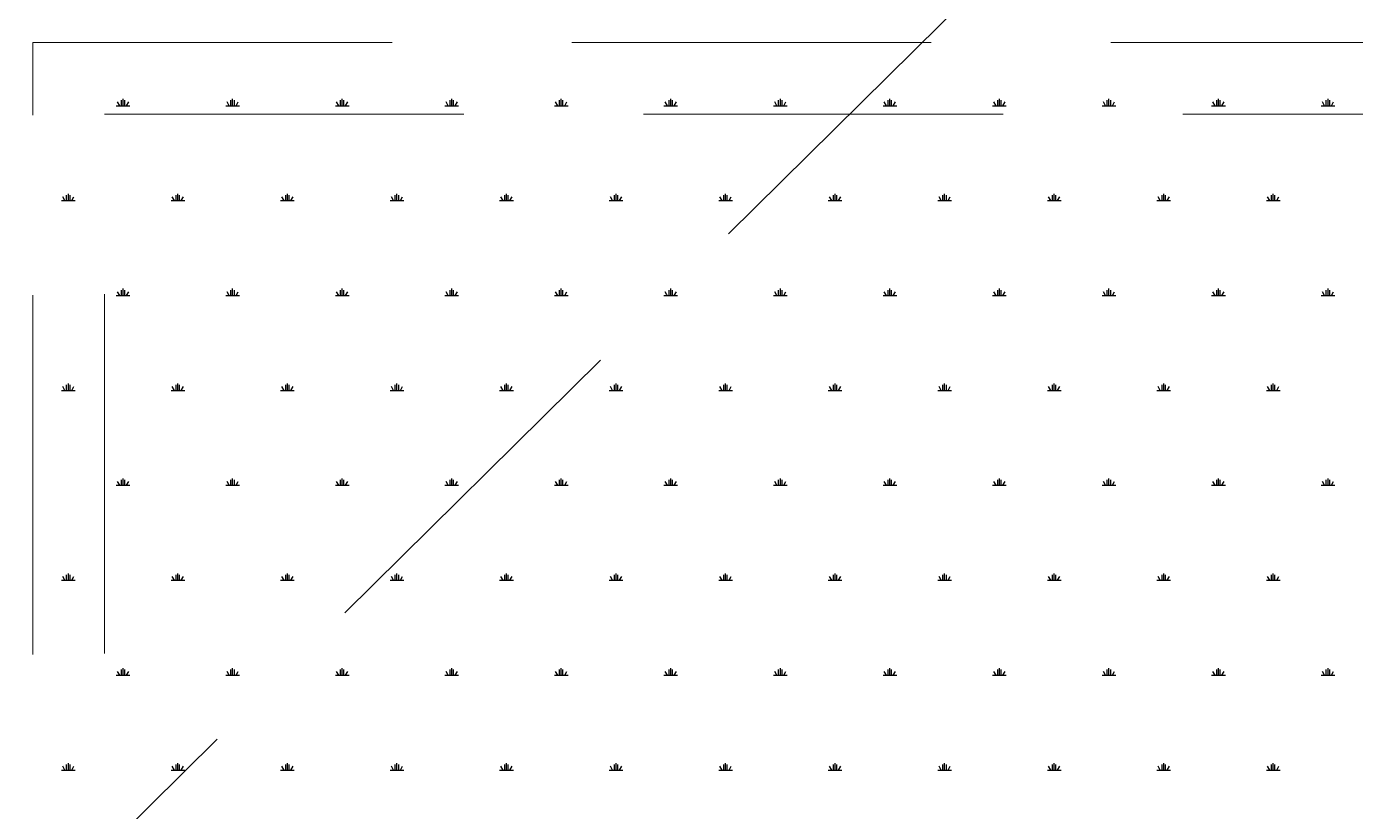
# Model space of a CAD drawing. Header units: millimetres. Extents: x 2999.9 to 3041.9, y 869.6 to 906.3.
# Drawn here: x 3020.115 to 3021.039, y 898.853 to 899.399 of the extents above; entities that cross this region are included whole.
import ezdxf

# ---------------------------------------------------------------- set-up
doc = ezdxf.new("R2010")
doc.units = ezdxf.units.MM
doc.linetypes.add('HIDDEN', pattern=[0.375, 0.25, -0.125])

msp = doc.modelspace()

# ---------------------------------------------------------------- linework, layer by layer
at = {"color": 253, "linetype": 'HIDDEN', "lineweight": 0}
for p, q in [((3019.26921, 897.93752), (3023.26921, 901.88817)), ((3020.11921, 899.38817), (3022.41921, 899.38817)), ((3020.11921, 897.83752), (3020.11921, 899.38817)), ((3020.16921, 899.33817), (3022.36921, 899.33817)), ((3020.16921, 897.83817), (3020.16921, 899.33817))]:
    msp.add_line(p, q, dxfattribs=at)
at = {"color": 76, "linetype": 'Continuous'}
for p, q in [((3020.18211, 899.34418), (3020.18211, 899.34894)), ((3020.25831, 899.34418), (3020.25831, 899.34894)), ((3020.33451, 899.34418), (3020.33451, 899.34894)), ((3020.41071, 899.34418), (3020.41071, 899.34894)), ((3020.48691, 899.34418), (3020.48691, 899.34894)), ((3020.56311, 899.34418), (3020.56311, 899.34894)), ((3020.63931, 899.34418), (3020.63931, 899.34894)), ((3020.71551, 899.34418), (3020.71551, 899.34894)), ((3020.79171, 899.34418), (3020.79171, 899.34894)), ((3020.86791, 899.34418), (3020.86791, 899.34894)), ((3020.94411, 899.34418), (3020.94411, 899.34894)), ((3021.02031, 899.34418), (3021.02031, 899.34894)), ((3020.17735, 899.34418), (3020.18687, 899.34418)), ((3020.17973, 899.34418), (3020.1782, 899.34682)), ((3020.18092, 899.34418), (3020.18092, 899.34799)), ((3020.1833, 899.34418), (3020.1833, 899.34799)), ((3020.18449, 899.34418), (3020.18602, 899.34682)), ((3020.25355, 899.34418), (3020.26307, 899.34418)), ((3020.25593, 899.34418), (3020.2544, 899.34682)), ((3020.25712, 899.34418), (3020.25712, 899.34799)), ((3020.2595, 899.34418), (3020.2595, 899.34799)), ((3020.26069, 899.34418), (3020.26222, 899.34682)), ((3020.32975, 899.34418), (3020.33927, 899.34418)), ((3020.33213, 899.34418), (3020.3306, 899.34682)), ((3020.33332, 899.34418), (3020.33332, 899.34799)), ((3020.3357, 899.34418), (3020.3357, 899.34799)), ((3020.33689, 899.34418), (3020.33842, 899.34682)), ((3020.40595, 899.34418), (3020.41547, 899.34418)), ((3020.40833, 899.34418), (3020.4068, 899.34682)), ((3020.40952, 899.34418), (3020.40952, 899.34799)), ((3020.4119, 899.34418), (3020.4119, 899.34799)), ((3020.41309, 899.34418), (3020.41462, 899.34682)), ((3020.48215, 899.34418), (3020.49167, 899.34418)), ((3020.48453, 899.34418), (3020.483, 899.34682)), ((3020.48572, 899.34418), (3020.48572, 899.34799)), ((3020.4881, 899.34418), (3020.4881, 899.34799)), ((3020.48929, 899.34418), (3020.49082, 899.34682)), ((3020.55835, 899.34418), (3020.56787, 899.34418)), ((3020.56073, 899.34418), (3020.5592, 899.34682)), ((3020.56192, 899.34418), (3020.56192, 899.34799)), ((3020.5643, 899.34418), (3020.5643, 899.34799)), ((3020.56549, 899.34418), (3020.56702, 899.34682)), ((3020.63455, 899.34418), (3020.64407, 899.34418)), ((3020.63693, 899.34418), (3020.6354, 899.34682)), ((3020.63812, 899.34418), (3020.63812, 899.34799)), ((3020.6405, 899.34418), (3020.6405, 899.34799)), ((3020.64169, 899.34418), (3020.64322, 899.34682)), ((3020.71075, 899.34418), (3020.72027, 899.34418)), ((3020.71313, 899.34418), (3020.7116, 899.34682)), ((3020.71432, 899.34418), (3020.71432, 899.34799)), ((3020.7167, 899.34418), (3020.7167, 899.34799)), ((3020.71789, 899.34418), (3020.71942, 899.34682)), ((3020.78695, 899.34418), (3020.79647, 899.34418)), ((3020.78933, 899.34418), (3020.7878, 899.34682)), ((3020.79052, 899.34418), (3020.79052, 899.34799)), ((3020.7929, 899.34418), (3020.7929, 899.34799)), ((3020.79409, 899.34418), (3020.79562, 899.34682)), ((3020.86315, 899.34418), (3020.87267, 899.34418)), ((3020.86553, 899.34418), (3020.864, 899.34682)), ((3020.86672, 899.34418), (3020.86672, 899.34799)), ((3020.8691, 899.34418), (3020.8691, 899.34799)), ((3020.87029, 899.34418), (3020.87182, 899.34682)), ((3020.93935, 899.34418), (3020.94887, 899.34418)), ((3020.94173, 899.34418), (3020.9402, 899.34682)), ((3020.94292, 899.34418), (3020.94292, 899.34799)), ((3020.9453, 899.34418), (3020.9453, 899.34799)), ((3020.94649, 899.34418), (3020.94802, 899.34682)), ((3021.01555, 899.34418), (3021.02507, 899.34418)), ((3021.01793, 899.34418), (3021.0164, 899.34682)), ((3021.01912, 899.34418), (3021.01912, 899.34799)), ((3021.0215, 899.34418), (3021.0215, 899.34799)), ((3021.02269, 899.34418), (3021.02422, 899.34682)), ((3020.13925, 899.27818), (3020.14877, 899.27818)), ((3020.14163, 899.27818), (3020.1401, 899.28082)), ((3020.14282, 899.27818), (3020.14282, 899.28199)), ((3020.14401, 899.27818), (3020.14401, 899.28295)), ((3020.1452, 899.27818), (3020.1452, 899.28199)), ((3020.14639, 899.27819), (3020.14792, 899.28083)), ((3020.21545, 899.27818), (3020.22497, 899.27818)), ((3020.21783, 899.27818), (3020.2163, 899.28082)), ((3020.21902, 899.27818), (3020.21902, 899.28199)), ((3020.22021, 899.27818), (3020.22021, 899.28295)), ((3020.2214, 899.27818), (3020.2214, 899.28199)), ((3020.22259, 899.27819), (3020.22412, 899.28083)), ((3020.29165, 899.27818), (3020.30117, 899.27818)), ((3020.29403, 899.27818), (3020.2925, 899.28082)), ((3020.29522, 899.27818), (3020.29522, 899.28199)), ((3020.29641, 899.27818), (3020.29641, 899.28295)), ((3020.2976, 899.27818), (3020.2976, 899.28199)), ((3020.29879, 899.27819), (3020.30032, 899.28083)), ((3020.36785, 899.27818), (3020.37737, 899.27818)), ((3020.37023, 899.27818), (3020.3687, 899.28082)), ((3020.37142, 899.27818), (3020.37142, 899.28199)), ((3020.37261, 899.27818), (3020.37261, 899.28295)), ((3020.3738, 899.27818), (3020.3738, 899.28199)), ((3020.37499, 899.27819), (3020.37652, 899.28083)), ((3020.44405, 899.27818), (3020.45357, 899.27818)), ((3020.44643, 899.27818), (3020.4449, 899.28082)), ((3020.44762, 899.27818), (3020.44762, 899.28199)), ((3020.44881, 899.27818), (3020.44881, 899.28295)), ((3020.45, 899.27818), (3020.45, 899.28199)), ((3020.45119, 899.27819), (3020.45272, 899.28083)), ((3020.52025, 899.27818), (3020.52977, 899.27818)), ((3020.52263, 899.27818), (3020.5211, 899.28082)), ((3020.52382, 899.27818), (3020.52382, 899.28199)), ((3020.52501, 899.27818), (3020.52501, 899.28295)), ((3020.5262, 899.27818), (3020.5262, 899.28199)), ((3020.52739, 899.27819), (3020.52892, 899.28083)), ((3020.59645, 899.27818), (3020.60597, 899.27818)), ((3020.59883, 899.27818), (3020.5973, 899.28082)), ((3020.60002, 899.27818), (3020.60002, 899.28199)), ((3020.60121, 899.27818), (3020.60121, 899.28295)), ((3020.6024, 899.27818), (3020.6024, 899.28199)), ((3020.60359, 899.27819), (3020.60512, 899.28083)), ((3020.67265, 899.27818), (3020.68217, 899.27818)), ((3020.67503, 899.27818), (3020.6735, 899.28082)), ((3020.67622, 899.27818), (3020.67622, 899.28199)), ((3020.67741, 899.27818), (3020.67741, 899.28295)), ((3020.6786, 899.27818), (3020.6786, 899.28199)), ((3020.67979, 899.27819), (3020.68132, 899.28083)), ((3020.74885, 899.27818), (3020.75837, 899.27818)), ((3020.75123, 899.27818), (3020.7497, 899.28082)), ((3020.75242, 899.27818), (3020.75242, 899.28199)), ((3020.75361, 899.27818), (3020.75361, 899.28295)), ((3020.7548, 899.27818), (3020.7548, 899.28199)), ((3020.75599, 899.27819), (3020.75752, 899.28083)), ((3020.82505, 899.27818), (3020.83457, 899.27818)), ((3020.82743, 899.27818), (3020.8259, 899.28082)), ((3020.82862, 899.27818), (3020.82862, 899.28199)), ((3020.82981, 899.27818), (3020.82981, 899.28295)), ((3020.831, 899.27818), (3020.831, 899.28199)), ((3020.83219, 899.27819), (3020.83372, 899.28083)), ((3020.90125, 899.27818), (3020.91077, 899.27818)), ((3020.90363, 899.27818), (3020.9021, 899.28082)), ((3020.90482, 899.27818), (3020.90482, 899.28199)), ((3020.90601, 899.27818), (3020.90601, 899.28295)), ((3020.9072, 899.27818), (3020.9072, 899.28199)), ((3020.90839, 899.27819), (3020.90992, 899.28083)), ((3020.97745, 899.27818), (3020.98697, 899.27818)), ((3020.97983, 899.27818), (3020.9783, 899.28082)), ((3020.98102, 899.27818), (3020.98102, 899.28199)), ((3020.98221, 899.27818), (3020.98221, 899.28295)), ((3020.9834, 899.27818), (3020.9834, 899.28199)), ((3020.98459, 899.27819), (3020.98612, 899.28083)), ((3020.17735, 899.21219), (3020.18687, 899.21219)), ((3020.17973, 899.21219), (3020.1782, 899.21483)), ((3020.18092, 899.21219), (3020.18092, 899.216)), ((3020.18211, 899.21219), (3020.18211, 899.21696)), ((3020.1833, 899.21219), (3020.1833, 899.216)), ((3020.18449, 899.2122), (3020.18602, 899.21483)), ((3020.25355, 899.21219), (3020.26307, 899.21219)), ((3020.25593, 899.21219), (3020.2544, 899.21483)), ((3020.25712, 899.21219), (3020.25712, 899.216)), ((3020.25831, 899.21219), (3020.25831, 899.21696)), ((3020.2595, 899.21219), (3020.2595, 899.216)), ((3020.26069, 899.2122), (3020.26222, 899.21483)), ((3020.32975, 899.21219), (3020.33927, 899.21219)), ((3020.33213, 899.21219), (3020.3306, 899.21483)), ((3020.33332, 899.21219), (3020.33332, 899.216)), ((3020.33451, 899.21219), (3020.33451, 899.21696)), ((3020.3357, 899.21219), (3020.3357, 899.216)), ((3020.33689, 899.2122), (3020.33842, 899.21483)), ((3020.40595, 899.21219), (3020.41547, 899.21219)), ((3020.40833, 899.21219), (3020.4068, 899.21483)), ((3020.40952, 899.21219), (3020.40952, 899.216)), ((3020.41071, 899.21219), (3020.41071, 899.21696)), ((3020.4119, 899.21219), (3020.4119, 899.216)), ((3020.41309, 899.2122), (3020.41462, 899.21483)), ((3020.48215, 899.21219), (3020.49167, 899.21219)), ((3020.48453, 899.21219), (3020.483, 899.21483)), ((3020.48572, 899.21219), (3020.48572, 899.216)), ((3020.48691, 899.21219), (3020.48691, 899.21696)), ((3020.4881, 899.21219), (3020.4881, 899.216)), ((3020.48929, 899.2122), (3020.49082, 899.21483)), ((3020.55835, 899.21219), (3020.55981, 899.21219)), ((3020.56039, 899.21277), (3020.5592, 899.21483)), ((3020.55981, 899.21219), (3020.56787, 899.21219)), ((3020.56073, 899.21219), (3020.56039, 899.21277)), ((3020.56192, 899.21428), (3020.56192, 899.216)), ((3020.56192, 899.21219), (3020.56192, 899.21428)), ((3020.56311, 899.21546), (3020.56311, 899.21696)), ((3020.56311, 899.21219), (3020.56311, 899.21546)), ((3020.5643, 899.21219), (3020.5643, 899.216)), ((3020.56549, 899.2122), (3020.56702, 899.21483)), ((3020.63455, 899.21219), (3020.64407, 899.21219)), ((3020.63693, 899.21219), (3020.6354, 899.21483)), ((3020.63812, 899.21219), (3020.63812, 899.216)), ((3020.63931, 899.21219), (3020.63931, 899.21696)), ((3020.6405, 899.21219), (3020.6405, 899.216)), ((3020.64169, 899.2122), (3020.64322, 899.21483)), ((3020.71075, 899.21219), (3020.72027, 899.21219)), ((3020.71313, 899.21219), (3020.7116, 899.21483)), ((3020.71432, 899.21219), (3020.71432, 899.216)), ((3020.71551, 899.21219), (3020.71551, 899.21696)), ((3020.7167, 899.21219), (3020.7167, 899.216)), ((3020.71789, 899.2122), (3020.71942, 899.21483)), ((3020.78695, 899.21219), (3020.79647, 899.21219)), ((3020.78933, 899.21219), (3020.7878, 899.21483)), ((3020.79052, 899.21219), (3020.79052, 899.216)), ((3020.79171, 899.21219), (3020.79171, 899.21696)), ((3020.7929, 899.21219), (3020.7929, 899.216)), ((3020.79409, 899.2122), (3020.79562, 899.21483)), ((3020.86315, 899.21219), (3020.87267, 899.21219)), ((3020.86553, 899.21219), (3020.864, 899.21483)), ((3020.86672, 899.21219), (3020.86672, 899.216)), ((3020.86791, 899.21219), (3020.86791, 899.21696)), ((3020.8691, 899.21219), (3020.8691, 899.216)), ((3020.87029, 899.2122), (3020.87182, 899.21483)), ((3020.93935, 899.21219), (3020.94887, 899.21219)), ((3020.94173, 899.21219), (3020.9402, 899.21483)), ((3020.94292, 899.21219), (3020.94292, 899.216)), ((3020.94411, 899.21219), (3020.94411, 899.21696)), ((3020.9453, 899.21219), (3020.9453, 899.216)), ((3020.94649, 899.2122), (3020.94802, 899.21483)), ((3021.01555, 899.21219), (3021.02507, 899.21219)), ((3021.01793, 899.21219), (3021.0164, 899.21483)), ((3021.01912, 899.21219), (3021.01912, 899.216)), ((3021.02031, 899.21219), (3021.02031, 899.21696)), ((3021.0215, 899.21219), (3021.0215, 899.216)), ((3021.02269, 899.2122), (3021.02422, 899.21483)), ((3020.13925, 899.1462), (3020.14877, 899.1462)), ((3020.14163, 899.1462), (3020.1401, 899.14884)), ((3020.14282, 899.1462), (3020.14282, 899.15001)), ((3020.14401, 899.1462), (3020.14401, 899.15097)), ((3020.1452, 899.1462), (3020.1452, 899.15001)), ((3020.14639, 899.1462), (3020.14792, 899.14884)), ((3020.21545, 899.1462), (3020.22497, 899.1462)), ((3020.21783, 899.1462), (3020.2163, 899.14884)), ((3020.21902, 899.1462), (3020.21902, 899.15001)), ((3020.22021, 899.1462), (3020.22021, 899.15097)), ((3020.2214, 899.1462), (3020.2214, 899.15001)), ((3020.22259, 899.1462), (3020.22412, 899.14884)), ((3020.29165, 899.1462), (3020.30117, 899.1462)), ((3020.29403, 899.1462), (3020.2925, 899.14884)), ((3020.29522, 899.1462), (3020.29522, 899.15001)), ((3020.29641, 899.1462), (3020.29641, 899.15097)), ((3020.2976, 899.1462), (3020.2976, 899.15001)), ((3020.29879, 899.1462), (3020.30032, 899.14884)), ((3020.36785, 899.1462), (3020.37737, 899.1462)), ((3020.37023, 899.1462), (3020.3687, 899.14884)), ((3020.37142, 899.1462), (3020.37142, 899.15001)), ((3020.37261, 899.1462), (3020.37261, 899.15097)), ((3020.3738, 899.1462), (3020.3738, 899.15001)), ((3020.37499, 899.1462), (3020.37652, 899.14884)), ((3020.44405, 899.1462), (3020.45357, 899.1462)), ((3020.44643, 899.1462), (3020.4449, 899.14884)), ((3020.44762, 899.1462), (3020.44762, 899.15001)), ((3020.44881, 899.1462), (3020.44881, 899.15097)), ((3020.45, 899.1462), (3020.45, 899.15001)), ((3020.45119, 899.1462), (3020.45272, 899.14884)), ((3020.52025, 899.1462), (3020.52977, 899.1462)), ((3020.52263, 899.1462), (3020.5211, 899.14884)), ((3020.52382, 899.1462), (3020.52382, 899.15001)), ((3020.52501, 899.1462), (3020.52501, 899.15097)), ((3020.5262, 899.1462), (3020.5262, 899.15001)), ((3020.52739, 899.1462), (3020.52892, 899.14884)), ((3020.59645, 899.1462), (3020.60597, 899.1462)), ((3020.59883, 899.1462), (3020.5973, 899.14884)), ((3020.60002, 899.1462), (3020.60002, 899.15001)), ((3020.60121, 899.1462), (3020.60121, 899.15097)), ((3020.6024, 899.1462), (3020.6024, 899.15001)), ((3020.60359, 899.1462), (3020.60512, 899.14884)), ((3020.67265, 899.1462), (3020.68217, 899.1462)), ((3020.67503, 899.1462), (3020.6735, 899.14884)), ((3020.67622, 899.1462), (3020.67622, 899.15001)), ((3020.67741, 899.1462), (3020.67741, 899.15097)), ((3020.6786, 899.1462), (3020.6786, 899.15001)), ((3020.67979, 899.1462), (3020.68132, 899.14884)), ((3020.74885, 899.1462), (3020.75837, 899.1462)), ((3020.75123, 899.1462), (3020.7497, 899.14884)), ((3020.75242, 899.1462), (3020.75242, 899.15001)), ((3020.75361, 899.1462), (3020.75361, 899.15097)), ((3020.7548, 899.1462), (3020.7548, 899.15001)), ((3020.75599, 899.1462), (3020.75752, 899.14884)), ((3020.82505, 899.1462), (3020.83457, 899.1462)), ((3020.82743, 899.1462), (3020.8259, 899.14884)), ((3020.82862, 899.1462), (3020.82862, 899.15001)), ((3020.82981, 899.1462), (3020.82981, 899.15097)), ((3020.831, 899.1462), (3020.831, 899.15001)), ((3020.83219, 899.1462), (3020.83372, 899.14884)), ((3020.90125, 899.1462), (3020.91077, 899.1462)), ((3020.90363, 899.1462), (3020.9021, 899.14884)), ((3020.90482, 899.1462), (3020.90482, 899.15001)), ((3020.90601, 899.1462), (3020.90601, 899.15097)), ((3020.9072, 899.1462), (3020.9072, 899.15001)), ((3020.90839, 899.1462), (3020.90992, 899.14884)), ((3020.97745, 899.1462), (3020.98697, 899.1462)), ((3020.97983, 899.1462), (3020.9783, 899.14884)), ((3020.98102, 899.1462), (3020.98102, 899.15001)), ((3020.98221, 899.1462), (3020.98221, 899.15097)), ((3020.9834, 899.1462), (3020.9834, 899.15001)), ((3020.98459, 899.1462), (3020.98612, 899.14884)), ((3020.17973, 899.08021), (3020.1782, 899.08285)), ((3020.18092, 899.08021), (3020.18092, 899.08402)), ((3020.18211, 899.08021), (3020.18211, 899.08497)), ((3020.1833, 899.08021), (3020.1833, 899.08402)), ((3020.18449, 899.08021), (3020.18602, 899.08285)), ((3020.25593, 899.08021), (3020.2544, 899.08285)), ((3020.25712, 899.08021), (3020.25712, 899.08402)), ((3020.25831, 899.08021), (3020.25831, 899.08497)), ((3020.2595, 899.08021), (3020.2595, 899.08402)), ((3020.26069, 899.08021), (3020.26222, 899.08285)), ((3020.33213, 899.08021), (3020.3306, 899.08285)), ((3020.33332, 899.08021), (3020.33332, 899.08402)), ((3020.33451, 899.08021), (3020.33451, 899.08497)), ((3020.3357, 899.08021), (3020.3357, 899.08402)), ((3020.33689, 899.08021), (3020.33842, 899.08285)), ((3020.40833, 899.08021), (3020.4068, 899.08285)), ((3020.40952, 899.08021), (3020.40952, 899.08402)), ((3020.41071, 899.08021), (3020.41071, 899.08497)), ((3020.4119, 899.08021), (3020.4119, 899.08402)), ((3020.41309, 899.08021), (3020.41462, 899.08285)), ((3020.48453, 899.08021), (3020.483, 899.08285)), ((3020.48572, 899.08021), (3020.48572, 899.08402)), ((3020.48691, 899.08021), (3020.48691, 899.08497)), ((3020.4881, 899.08021), (3020.4881, 899.08402)), ((3020.48929, 899.08021), (3020.49082, 899.08285)), ((3020.56073, 899.08021), (3020.5592, 899.08285)), ((3020.56192, 899.08021), (3020.56192, 899.08402)), ((3020.56311, 899.08021), (3020.56311, 899.08497)), ((3020.5643, 899.08021), (3020.5643, 899.08402)), ((3020.56549, 899.08021), (3020.56702, 899.08285)), ((3020.63693, 899.08021), (3020.6354, 899.08285)), ((3020.63812, 899.08021), (3020.63812, 899.08402)), ((3020.63931, 899.08021), (3020.63931, 899.08497)), ((3020.6405, 899.08021), (3020.6405, 899.08402)), ((3020.64169, 899.08021), (3020.64322, 899.08285)), ((3020.71313, 899.08021), (3020.7116, 899.08285)), ((3020.71432, 899.08021), (3020.71432, 899.08402)), ((3020.71551, 899.08021), (3020.71551, 899.08497)), ((3020.7167, 899.08021), (3020.7167, 899.08402)), ((3020.71789, 899.08021), (3020.71942, 899.08285)), ((3020.78933, 899.08021), (3020.7878, 899.08285)), ((3020.79052, 899.08021), (3020.79052, 899.08402)), ((3020.79171, 899.08021), (3020.79171, 899.08497)), ((3020.7929, 899.08021), (3020.7929, 899.08402)), ((3020.79409, 899.08021), (3020.79562, 899.08285)), ((3020.86553, 899.08021), (3020.864, 899.08285)), ((3020.86672, 899.08021), (3020.86672, 899.08402)), ((3020.86791, 899.08021), (3020.86791, 899.08497)), ((3020.8691, 899.08021), (3020.8691, 899.08402)), ((3020.87029, 899.08021), (3020.87182, 899.08285)), ((3020.94173, 899.08021), (3020.9402, 899.08285)), ((3020.94292, 899.08021), (3020.94292, 899.08402)), ((3020.94411, 899.08021), (3020.94411, 899.08497)), ((3020.9453, 899.08021), (3020.9453, 899.08402)), ((3020.94649, 899.08021), (3020.94802, 899.08285)), ((3021.01793, 899.08021), (3021.0164, 899.08285)), ((3021.01912, 899.08021), (3021.01912, 899.08402)), ((3021.02031, 899.08021), (3021.02031, 899.08497)), ((3021.0215, 899.08021), (3021.0215, 899.08402)), ((3021.02269, 899.08021), (3021.02422, 899.08285)), ((3020.17735, 899.08021), (3020.18687, 899.08021)), ((3020.25355, 899.08021), (3020.26307, 899.08021)), ((3020.32975, 899.08021), (3020.33927, 899.08021)), ((3020.40595, 899.08021), (3020.41547, 899.08021)), ((3020.48215, 899.08021), (3020.49167, 899.08021)), ((3020.55835, 899.08021), (3020.56787, 899.08021)), ((3020.63455, 899.08021), (3020.64407, 899.08021)), ((3020.71075, 899.08021), (3020.72027, 899.08021)), ((3020.78695, 899.08021), (3020.79647, 899.08021)), ((3020.86315, 899.08021), (3020.87267, 899.08021)), ((3020.93935, 899.08021), (3020.94887, 899.08021)), ((3021.01555, 899.08021), (3021.02507, 899.08021)), ((3020.14163, 899.01422), (3020.1401, 899.01686)), ((3020.14282, 899.01422), (3020.14282, 899.01803)), ((3020.14401, 899.01422), (3020.14401, 899.01898)), ((3020.1452, 899.01422), (3020.1452, 899.01803)), ((3020.14639, 899.01422), (3020.14792, 899.01686)), ((3020.21783, 899.01422), (3020.2163, 899.01686)), ((3020.21902, 899.01422), (3020.21902, 899.01803)), ((3020.22021, 899.01422), (3020.22021, 899.01898)), ((3020.2214, 899.01422), (3020.2214, 899.01803)), ((3020.22259, 899.01422), (3020.22412, 899.01686)), ((3020.29403, 899.01422), (3020.2925, 899.01686)), ((3020.29522, 899.01422), (3020.29522, 899.01803)), ((3020.29641, 899.01422), (3020.29641, 899.01898)), ((3020.2976, 899.01422), (3020.2976, 899.01803)), ((3020.29879, 899.01422), (3020.30032, 899.01686)), ((3020.37023, 899.01422), (3020.3687, 899.01686)), ((3020.37142, 899.01422), (3020.37142, 899.01803)), ((3020.37261, 899.01422), (3020.37261, 899.01898)), ((3020.3738, 899.01422), (3020.3738, 899.01803)), ((3020.37499, 899.01422), (3020.37652, 899.01686)), ((3020.44643, 899.01422), (3020.4449, 899.01686)), ((3020.44762, 899.01422), (3020.44762, 899.01803)), ((3020.44881, 899.01422), (3020.44881, 899.01898)), ((3020.45, 899.01422), (3020.45, 899.01803)), ((3020.45119, 899.01422), (3020.45272, 899.01686)), ((3020.52263, 899.01422), (3020.5211, 899.01686)), ((3020.52382, 899.01422), (3020.52382, 899.01803)), ((3020.52501, 899.01422), (3020.52501, 899.01898)), ((3020.5262, 899.01422), (3020.5262, 899.01803)), ((3020.52739, 899.01422), (3020.52892, 899.01686)), ((3020.59883, 899.01422), (3020.5973, 899.01686)), ((3020.60002, 899.01422), (3020.60002, 899.01803)), ((3020.60121, 899.01422), (3020.60121, 899.01898)), ((3020.6024, 899.01422), (3020.6024, 899.01803)), ((3020.60359, 899.01422), (3020.60512, 899.01686)), ((3020.67503, 899.01422), (3020.6735, 899.01686)), ((3020.67622, 899.01422), (3020.67622, 899.01803)), ((3020.67741, 899.01422), (3020.67741, 899.01898)), ((3020.6786, 899.01422), (3020.6786, 899.01803)), ((3020.67979, 899.01422), (3020.68132, 899.01686)), ((3020.75123, 899.01422), (3020.7497, 899.01686)), ((3020.75242, 899.01422), (3020.75242, 899.01803)), ((3020.75361, 899.01422), (3020.75361, 899.01898)), ((3020.7548, 899.01422), (3020.7548, 899.01803)), ((3020.75599, 899.01422), (3020.75752, 899.01686)), ((3020.82743, 899.01422), (3020.8259, 899.01686)), ((3020.82862, 899.01422), (3020.82862, 899.01803)), ((3020.82981, 899.01422), (3020.82981, 899.01898)), ((3020.831, 899.01422), (3020.831, 899.01803)), ((3020.83219, 899.01422), (3020.83372, 899.01686)), ((3020.90363, 899.01422), (3020.9021, 899.01686)), ((3020.90482, 899.01422), (3020.90482, 899.01803)), ((3020.90601, 899.01422), (3020.90601, 899.01898)), ((3020.9072, 899.01422), (3020.9072, 899.01803)), ((3020.90839, 899.01422), (3020.90992, 899.01686)), ((3020.97983, 899.01422), (3020.9783, 899.01686)), ((3020.98102, 899.01422), (3020.98102, 899.01803)), ((3020.98221, 899.01422), (3020.98221, 899.01898)), ((3020.9834, 899.01422), (3020.9834, 899.01803)), ((3020.98459, 899.01422), (3020.98612, 899.01686)), ((3020.13925, 899.01422), (3020.14877, 899.01422)), ((3020.21545, 899.01422), (3020.22497, 899.01422)), ((3020.29165, 899.01422), (3020.30117, 899.01422)), ((3020.36785, 899.01422), (3020.37737, 899.01422)), ((3020.44405, 899.01422), (3020.45357, 899.01422)), ((3020.52025, 899.01422), (3020.52977, 899.01422)), ((3020.59645, 899.01422), (3020.60597, 899.01422)), ((3020.67265, 899.01422), (3020.68217, 899.01422)), ((3020.74885, 899.01422), (3020.75837, 899.01422)), ((3020.82505, 899.01422), (3020.83457, 899.01422)), ((3020.90125, 899.01422), (3020.91077, 899.01422)), ((3020.97745, 899.01422), (3020.98697, 899.01422)), ((3020.18092, 898.94823), (3020.18092, 898.95204)), ((3020.18211, 898.94823), (3020.18211, 898.95299)), ((3020.1833, 898.94823), (3020.1833, 898.95204)), ((3020.25712, 898.94823), (3020.25712, 898.95204)), ((3020.25831, 898.94823), (3020.25831, 898.95299)), ((3020.2595, 898.94823), (3020.2595, 898.95204)), ((3020.33332, 898.94823), (3020.33332, 898.95204)), ((3020.33451, 898.94823), (3020.33451, 898.95299)), ((3020.3357, 898.94823), (3020.3357, 898.95204)), ((3020.40952, 898.94823), (3020.40952, 898.95204)), ((3020.41071, 898.94823), (3020.41071, 898.95299)), ((3020.4119, 898.94823), (3020.4119, 898.95204)), ((3020.48572, 898.94823), (3020.48572, 898.95204)), ((3020.48691, 898.94823), (3020.48691, 898.95299)), ((3020.4881, 898.94823), (3020.4881, 898.95204)), ((3020.56192, 898.94823), (3020.56192, 898.95204)), ((3020.56311, 898.94823), (3020.56311, 898.95299)), ((3020.5643, 898.94823), (3020.5643, 898.95204)), ((3020.63812, 898.94823), (3020.63812, 898.95204)), ((3020.63931, 898.94823), (3020.63931, 898.95299)), ((3020.6405, 898.94823), (3020.6405, 898.95204)), ((3020.71432, 898.94823), (3020.71432, 898.95204)), ((3020.71551, 898.94823), (3020.71551, 898.95299)), ((3020.7167, 898.94823), (3020.7167, 898.95204)), ((3020.79052, 898.94823), (3020.79052, 898.95204)), ((3020.79171, 898.94823), (3020.79171, 898.95299)), ((3020.7929, 898.94823), (3020.7929, 898.95204)), ((3020.86672, 898.94823), (3020.86672, 898.95204)), ((3020.86791, 898.94823), (3020.86791, 898.95299)), ((3020.8691, 898.94823), (3020.8691, 898.95204)), ((3020.94292, 898.94823), (3020.94292, 898.95204)), ((3020.94411, 898.94823), (3020.94411, 898.95299)), ((3020.9453, 898.94823), (3020.9453, 898.95204)), ((3021.01912, 898.94823), (3021.01912, 898.95204)), ((3021.02031, 898.94823), (3021.02031, 898.95299)), ((3021.0215, 898.94823), (3021.0215, 898.95204)), ((3020.17735, 898.94823), (3020.18687, 898.94823)), ((3020.17973, 898.94823), (3020.1782, 898.95087)), ((3020.18449, 898.94823), (3020.18602, 898.95087)), ((3020.25355, 898.94823), (3020.26307, 898.94823)), ((3020.25593, 898.94823), (3020.2544, 898.95087)), ((3020.26069, 898.94823), (3020.26222, 898.95087)), ((3020.32975, 898.94823), (3020.33927, 898.94823)), ((3020.33213, 898.94823), (3020.3306, 898.95087)), ((3020.33689, 898.94823), (3020.33842, 898.95087)), ((3020.40595, 898.94823), (3020.41547, 898.94823)), ((3020.40833, 898.94823), (3020.4068, 898.95087)), ((3020.41309, 898.94823), (3020.41462, 898.95087)), ((3020.48215, 898.94823), (3020.49167, 898.94823)), ((3020.48453, 898.94823), (3020.483, 898.95087)), ((3020.48929, 898.94823), (3020.49082, 898.95087)), ((3020.55835, 898.94823), (3020.56787, 898.94823)), ((3020.56073, 898.94823), (3020.5592, 898.95087)), ((3020.56549, 898.94823), (3020.56702, 898.95087)), ((3020.63455, 898.94823), (3020.64407, 898.94823)), ((3020.63693, 898.94823), (3020.6354, 898.95087)), ((3020.64169, 898.94823), (3020.64322, 898.95087)), ((3020.71075, 898.94823), (3020.72027, 898.94823)), ((3020.71313, 898.94823), (3020.7116, 898.95087)), ((3020.71789, 898.94823), (3020.71942, 898.95087)), ((3020.78695, 898.94823), (3020.79647, 898.94823)), ((3020.78933, 898.94823), (3020.7878, 898.95087)), ((3020.79409, 898.94823), (3020.79562, 898.95087)), ((3020.86315, 898.94823), (3020.87267, 898.94823)), ((3020.86553, 898.94823), (3020.864, 898.95087)), ((3020.87029, 898.94823), (3020.87182, 898.95087)), ((3020.93935, 898.94823), (3020.94887, 898.94823)), ((3020.94173, 898.94823), (3020.9402, 898.95087)), ((3020.94649, 898.94823), (3020.94802, 898.95087)), ((3021.01555, 898.94823), (3021.02507, 898.94823)), ((3021.01793, 898.94823), (3021.0164, 898.95087)), ((3021.02269, 898.94823), (3021.02422, 898.95087)), ((3020.14401, 898.88224), (3020.14401, 898.887)), ((3020.22021, 898.88224), (3020.22021, 898.887)), ((3020.29641, 898.88224), (3020.29641, 898.887)), ((3020.37261, 898.88224), (3020.37261, 898.887)), ((3020.44881, 898.88224), (3020.44881, 898.887)), ((3020.52501, 898.88224), (3020.52501, 898.887)), ((3020.60121, 898.88224), (3020.60121, 898.887)), ((3020.67741, 898.88224), (3020.67741, 898.887)), ((3020.75361, 898.88224), (3020.75361, 898.887)), ((3020.82981, 898.88224), (3020.82981, 898.887)), ((3020.90601, 898.88224), (3020.90601, 898.887)), ((3020.98221, 898.88224), (3020.98221, 898.887)), ((3020.13925, 898.88224), (3020.14877, 898.88224)), ((3020.14163, 898.88224), (3020.1401, 898.88488)), ((3020.14282, 898.88224), (3020.14282, 898.88605)), ((3020.1452, 898.88224), (3020.1452, 898.88605)), ((3020.14639, 898.88224), (3020.14792, 898.88488)), ((3020.21545, 898.88224), (3020.22497, 898.88224)), ((3020.21783, 898.88224), (3020.2163, 898.88488)), ((3020.21902, 898.88224), (3020.21902, 898.88605)), ((3020.2214, 898.88224), (3020.2214, 898.88605)), ((3020.22259, 898.88224), (3020.22412, 898.88488)), ((3020.29165, 898.88224), (3020.30117, 898.88224)), ((3020.29403, 898.88224), (3020.2925, 898.88488)), ((3020.29522, 898.88224), (3020.29522, 898.88605)), ((3020.2976, 898.88224), (3020.2976, 898.88605)), ((3020.29879, 898.88224), (3020.30032, 898.88488)), ((3020.36785, 898.88224), (3020.37737, 898.88224)), ((3020.37023, 898.88224), (3020.3687, 898.88488)), ((3020.37142, 898.88224), (3020.37142, 898.88605)), ((3020.3738, 898.88224), (3020.3738, 898.88605)), ((3020.37499, 898.88224), (3020.37652, 898.88488)), ((3020.44405, 898.88224), (3020.45357, 898.88224)), ((3020.44643, 898.88224), (3020.4449, 898.88488)), ((3020.44762, 898.88224), (3020.44762, 898.88605)), ((3020.45, 898.88224), (3020.45, 898.88605)), ((3020.45119, 898.88224), (3020.45272, 898.88488)), ((3020.52025, 898.88224), (3020.52977, 898.88224)), ((3020.52263, 898.88224), (3020.5211, 898.88488)), ((3020.52382, 898.88224), (3020.52382, 898.88605)), ((3020.5262, 898.88224), (3020.5262, 898.88605)), ((3020.52739, 898.88224), (3020.52892, 898.88488)), ((3020.59645, 898.88224), (3020.60597, 898.88224)), ((3020.59883, 898.88224), (3020.5973, 898.88488)), ((3020.60002, 898.88224), (3020.60002, 898.88605)), ((3020.6024, 898.88224), (3020.6024, 898.88605)), ((3020.60359, 898.88224), (3020.60512, 898.88488)), ((3020.67265, 898.88224), (3020.68217, 898.88224)), ((3020.67503, 898.88224), (3020.6735, 898.88488)), ((3020.67622, 898.88224), (3020.67622, 898.88605)), ((3020.6786, 898.88224), (3020.6786, 898.88605)), ((3020.67979, 898.88224), (3020.68132, 898.88488)), ((3020.74885, 898.88224), (3020.75837, 898.88224)), ((3020.75123, 898.88224), (3020.7497, 898.88488)), ((3020.75242, 898.88224), (3020.75242, 898.88605)), ((3020.7548, 898.88224), (3020.7548, 898.88605)), ((3020.75599, 898.88224), (3020.75752, 898.88488)), ((3020.82505, 898.88224), (3020.83457, 898.88224)), ((3020.82743, 898.88224), (3020.8259, 898.88488)), ((3020.82862, 898.88224), (3020.82862, 898.88605)), ((3020.831, 898.88224), (3020.831, 898.88605)), ((3020.83219, 898.88224), (3020.83372, 898.88488)), ((3020.90125, 898.88224), (3020.91077, 898.88224)), ((3020.90363, 898.88224), (3020.9021, 898.88488)), ((3020.90482, 898.88224), (3020.90482, 898.88605)), ((3020.9072, 898.88224), (3020.9072, 898.88605)), ((3020.90839, 898.88224), (3020.90992, 898.88488)), ((3020.97745, 898.88224), (3020.98697, 898.88224)), ((3020.97983, 898.88224), (3020.9783, 898.88488)), ((3020.98102, 898.88224), (3020.98102, 898.88605)), ((3020.9834, 898.88224), (3020.9834, 898.88605)), ((3020.98459, 898.88224), (3020.98612, 898.88488))]:
    msp.add_line(p, q, dxfattribs=at)

doc.saveas('drawing.dxf')
